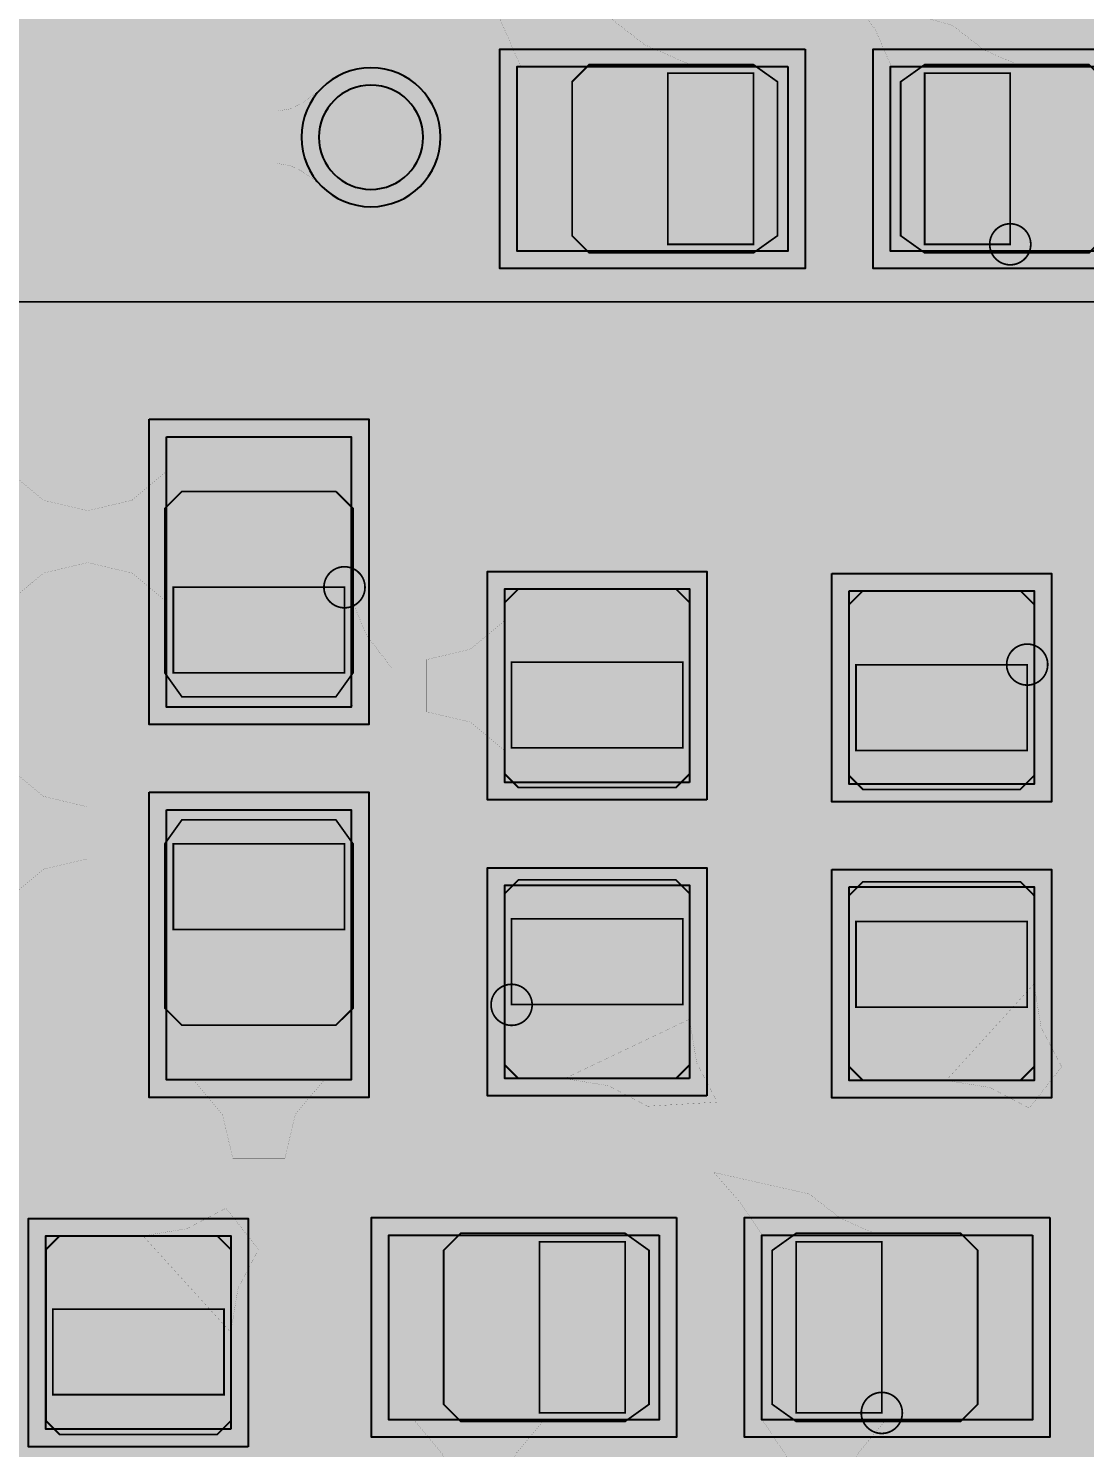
# Model space of a CAD drawing. Header units: millimetres. Extents: x -28.2 to 22.2, y -22.2 to 22.3.
# Drawn here: x 2.077 to 5.163, y 3.617 to 7.766 of the extents above; entities that cross this region are included whole.
import ezdxf

# ---------------------------------------------------------------- set-up
doc = ezdxf.new("R2010")
doc.units = ezdxf.units.MM
doc.header["$MEASUREMENT"] = 0
for name, color, linetype, true_color in [('Bottom-Layer', 7, 'Continuous', 0x0000ff), ('Bottom-Paste-Mask-Layer', 7, 'Continuous', 0x800000), ('Bottom-Silkscreen-Layer', 7, 'Continuous', 0x66cc33), ('Bottom-Solder-Mask-Layer', 7, 'Continuous', 0xaa00ff), ('Component-Marking-Layer', 7, 'Continuous', 0x66ffcc), ('Component-Shape-Layer', 7, 'Continuous', 0x00cccc), ('Document-Layer', 7, 'Continuous', 0xffffff), ('GND', 7, 'Continuous', 0x999966), ('Hole-Layer', 7, 'Continuous', 0x222222), ('Multi-Layer', 7, 'Continuous', 0xc0c0c0), ('Pin-Soldering-Layer', 7, 'Continuous', 0xcc9999), ('POWER', 7, 'Continuous', 0x008000), ('Top-Layer', 7, 'Continuous', 0xff0000)]:
    doc.layers.add(name, color=color, linetype=linetype, true_color=true_color)

msp = doc.modelspace()

# ---------------------------------------------------------------- hatches: boundary and pattern name
at = {"layer": 'Bottom-Layer'}
for points in [[(3.3547, 7.9252), (3.7524, 7.8149), (3.8776, 7.7177), (4.0231, 7.6545), (3.5151, 7.6545), (3.4519, 7.8)], [(4.4778, 7.8575), (4.7761, 7.7748), (4.87, 7.7019), (4.9791, 7.6545), (4.5981, 7.6545), (4.5507, 7.7636)], [(4.2954, 7.6545), (4.2954, 7.1145), (3.5053, 7.1145), (3.5053, 7.6545)], [(5.3856, 7.6545), (5.3856, 7.1145), (4.5955, 7.1145), (4.5955, 7.6545)], [(2.4806, 6.5721), (3.0206, 6.5721), (3.0206, 5.782), (2.4806, 5.782)], [(2.2491, 6.3562), (2.2491, 6.2038), (2.1214, 6.1736), (2.0205, 6.0895), (2.0205, 6.4705), (2.1214, 6.3863)], [(2.252, 6.2038), (2.252, 6.3562), (2.3798, 6.3863), (2.4806, 6.4705), (2.4806, 6.0895), (2.3798, 6.1736)], [(4.0088, 5.5615), (3.4688, 5.5615), (3.4688, 6.1272), (4.0088, 6.1272)], [(4.4751, 6.1218), (5.0151, 6.1218), (5.0151, 5.5561), (4.4751, 5.5561)], [(3.1371, 5.8982), (3.0294, 5.7905), (3.0206, 5.782), (3.0206, 6.0975), (3.066, 5.9904)], [(3.2402, 5.7682), (3.2402, 5.9206), (3.368, 5.9507), (3.4688, 6.0349), (3.4688, 5.6539), (3.368, 5.738)], [(2.2491, 5.4905), (2.2491, 5.3381), (2.1214, 5.308), (2.0205, 5.2238), (2.0205, 5.6048), (2.1214, 5.5207)], [(2.4806, 5.4819), (3.0206, 5.4819), (3.0206, 4.6918), (2.4806, 4.6918)], [(4.0088, 4.6959), (3.4688, 4.6959), (3.4688, 5.2616), (4.0088, 5.2616)], [(4.4751, 5.2562), (5.0151, 5.2562), (5.0151, 4.6905), (4.4751, 4.6905)], [(5.0959, 4.7303), (5.001, 4.6097), (4.8863, 4.6698), (4.7585, 4.6905), (5.0151, 4.9727), (5.0358, 4.845)], [(4.0896, 4.6272), (3.8862, 4.6151), (3.7715, 4.6752), (3.6437, 4.6959), (4.0088, 4.8696), (4.0296, 4.7418)], [(2.8268, 4.4632), (2.6744, 4.4632), (2.6442, 4.591), (2.5601, 4.6918), (2.9411, 4.6918), (2.857, 4.591)], [(4.0798, 4.4215), (4.3578, 4.3589), (4.4518, 4.286), (4.5609, 4.2387), (4.2203, 4.2387), (4.156, 4.3346)], [(2.6545, 4.3171), (2.7494, 4.1965), (2.6893, 4.0819), (2.6686, 3.9541), (2.412, 4.2363), (2.5398, 4.257)], [(2.6686, 3.6707), (2.1286, 3.6707), (2.1286, 4.2363), (2.6686, 4.2363)], [(3.9202, 4.2387), (3.9202, 3.6987), (3.1301, 3.6987), (3.1301, 4.2387)], [(5.0104, 4.2387), (5.0104, 3.6987), (4.2203, 3.6987), (4.2203, 4.2387)], [(3.4697, 3.4701), (3.3173, 3.4701), (3.2871, 3.5979), (3.203, 3.6987), (3.584, 3.6987), (3.4999, 3.5979)], [(4.4686, 3.4701), (4.3162, 3.4701), (4.2913, 3.594), (4.2203, 3.6987), (4.5829, 3.6987), (4.4988, 3.5979)]]:
    msp.add_hatch(color=256, dxfattribs=at).paths.add_polyline_path(points)
at = {"layer": 'Bottom-Layer', "transparency": 33554610}
msp.add_hatch(color=256, dxfattribs=at).paths.add_polyline_path([(-0.4227, 4.7087), (-0.0774, 4.7087), (-0.0006, 4.7171), (0.0726, 4.7417), (0.1458, 4.7171), (0.2226, 4.7087), (1.0127, 4.7087), (1.1616, 4.7411), (1.2835, 4.8324), (1.3777, 4.7885), (1.4805, 4.7734), (2.0205, 4.7734), (2.072, 4.7771), (2.1224, 4.7882), (2.1224, 4.6918), (2.1258, 4.6427), (2.1359, 4.5945), (2.1286, 4.5945), (2.0309, 4.5809), (1.9406, 4.5411), (1.8186, 4.6327), (1.6696, 4.6652), (1.1039, 4.6652), (1.0271, 4.6568), (0.9539, 4.6323), (0.8807, 4.6568), (0.8039, 4.6652), (0.2383, 4.6652), (0.0592, 4.6172), (-0.0719, 4.4861), (-0.1199, 4.307), (-0.1199, 4.0236), (-0.1206, 4.0153), (-0.1228, 4.0073), (-0.2645, 3.8657), (-0.282, 3.867), (-0.2995, 3.8674), (-0.7413, 3.8674), (-0.7413, 4.3092), (-0.7432, 4.3461), (-0.7489, 4.3826)])
at = {"layer": 'Bottom-Paste-Mask-Layer'}
for points in [[(3.6655, 7.6096), (3.7155, 7.6595), (4.1955, 7.6595), (4.2655, 7.6096), (4.2655, 7.1595), (4.1955, 7.1096), (3.7155, 7.1096), (3.6655, 7.1595)], [(3.6655, 7.6096), (3.7155, 7.6595), (4.1955, 7.6595), (4.2655, 7.6096), (4.2655, 7.1595), (4.1955, 7.1096), (3.7155, 7.1096), (3.6655, 7.1595)], [(4.6255, 7.6096), (4.6955, 7.6595), (5.1755, 7.6595), (5.2255, 7.6096), (5.2255, 7.1595), (5.1755, 7.1096), (4.6955, 7.1096), (4.6255, 7.1595)], [(4.6255, 7.6096), (4.6955, 7.6595), (5.1755, 7.6595), (5.2255, 7.6096), (5.2255, 7.1595), (5.1755, 7.1096), (4.6955, 7.1096), (4.6255, 7.1595)], [(2.5256, 5.812), (2.4756, 5.882), (2.4756, 6.362), (2.5256, 6.412), (2.9756, 6.412), (3.0256, 6.362), (3.0256, 5.882), (2.9756, 5.812)], [(2.5256, 5.812), (2.4756, 5.882), (2.4756, 6.362), (2.5256, 6.412), (2.9756, 6.412), (3.0256, 6.362), (3.0256, 5.882), (2.9756, 5.812)], [(3.5088, 5.5466), (3.4688, 5.5866), (3.4688, 6.0872), (3.5088, 6.1272), (3.9688, 6.1272), (4.0088, 6.0872), (4.0088, 5.5866), (3.9688, 5.5466)], [(3.5088, 5.5466), (3.4688, 5.5866), (3.4688, 6.0872), (3.5088, 6.1272), (3.9688, 6.1272), (4.0088, 6.0872), (4.0088, 5.5866), (3.9688, 5.5466)], [(4.9751, 5.5412), (4.5151, 5.5412), (4.4751, 5.5812), (4.4751, 6.0818), (4.5151, 6.1218), (4.9751, 6.1218), (5.0151, 6.0818), (5.0151, 5.5812)], [(4.9751, 5.5412), (4.5151, 5.5412), (4.4751, 5.5812), (4.4751, 6.0818), (4.5151, 6.1218), (4.9751, 6.1218), (5.0151, 6.0818), (5.0151, 5.5812)], [(2.5256, 4.852), (2.4756, 4.902), (2.4756, 5.382), (2.5256, 5.452), (2.9756, 5.452), (3.0256, 5.382), (3.0256, 4.902), (2.9756, 4.852)], [(2.5256, 4.852), (2.4756, 4.902), (2.4756, 5.382), (2.5256, 5.452), (2.9756, 5.452), (3.0256, 5.382), (3.0256, 4.902), (2.9756, 4.852)], [(3.5088, 5.2765), (3.9688, 5.2765), (4.0088, 5.2365), (4.0088, 4.7359), (3.9688, 4.6959), (3.5088, 4.6959), (3.4688, 4.7359), (3.4688, 5.2365)], [(3.5088, 5.2765), (3.9688, 5.2765), (4.0088, 5.2365), (4.0088, 4.7359), (3.9688, 4.6959), (3.5088, 4.6959), (3.4688, 4.7359), (3.4688, 5.2365)], [(4.9751, 5.2712), (5.0151, 5.2311), (5.0151, 4.7305), (4.9751, 4.6905), (4.5151, 4.6905), (4.4751, 4.7305), (4.4751, 5.2311), (4.5151, 5.2712)], [(4.9751, 5.2712), (5.0151, 5.2311), (5.0151, 4.7305), (4.9751, 4.6905), (4.5151, 4.6905), (4.4751, 4.7305), (4.4751, 5.2311), (4.5151, 5.2712)], [(2.1686, 3.6557), (2.1286, 3.6957), (2.1286, 4.1963), (2.1686, 4.2363), (2.6286, 4.2363), (2.6686, 4.1963), (2.6686, 3.6957), (2.6286, 3.6557)], [(2.1686, 3.6557), (2.1286, 3.6957), (2.1286, 4.1963), (2.1686, 4.2363), (2.6286, 4.2363), (2.6686, 4.1963), (2.6686, 3.6957), (2.6286, 3.6557)], [(3.2903, 4.1937), (3.3403, 4.2437), (3.8203, 4.2437), (3.8903, 4.1937), (3.8903, 3.7437), (3.8203, 3.6937), (3.3403, 3.6937), (3.2903, 3.7437)], [(3.2903, 4.1937), (3.3403, 4.2437), (3.8203, 4.2437), (3.8903, 4.1937), (3.8903, 3.7437), (3.8203, 3.6937), (3.3403, 3.6937), (3.2903, 3.7437)], [(4.2503, 4.1937), (4.3203, 4.2437), (4.8003, 4.2437), (4.8503, 4.1937), (4.8503, 3.7437), (4.8003, 3.6937), (4.3203, 3.6937), (4.2503, 3.7437)], [(4.2503, 4.1937), (4.3203, 4.2437), (4.8003, 4.2437), (4.8503, 4.1937), (4.8503, 3.7437), (4.8003, 3.6937), (4.3203, 3.6937), (4.2503, 3.7437)]]:
    msp.add_hatch(color=256, dxfattribs=at).paths.add_polyline_path(points)
at = {"layer": 'Bottom-Solder-Mask-Layer'}
for points in [[(4.3462, 7.7053), (4.3462, 7.0637), (3.4545, 7.0637), (3.4545, 7.7053)], [(5.4364, 7.7053), (5.4364, 7.0637), (4.5447, 7.0637), (4.5447, 7.7053)], [(2.4298, 6.6229), (3.0714, 6.6229), (3.0714, 5.7312), (2.4298, 5.7312)], [(4.0596, 5.5107), (3.418, 5.5107), (3.418, 6.178), (4.0596, 6.178)], [(4.4243, 6.1726), (5.0659, 6.1726), (5.0659, 5.5053), (4.4243, 5.5053)], [(2.4298, 5.5327), (3.0714, 5.5327), (3.0714, 4.641), (2.4298, 4.641)], [(4.0596, 4.6451), (3.418, 4.6451), (3.418, 5.3124), (4.0596, 5.3124)], [(4.4243, 5.307), (5.0659, 5.307), (5.0659, 4.6397), (4.4243, 4.6397)], [(2.7194, 3.6199), (2.0778, 3.6199), (2.0778, 4.2871), (2.7194, 4.2871)], [(3.971, 4.2895), (3.971, 3.6479), (3.0793, 3.6479), (3.0793, 4.2895)], [(5.0612, 4.2895), (5.0612, 3.6479), (4.1695, 3.6479), (4.1695, 4.2895)]]:
    msp.add_hatch(color=256, dxfattribs=at).paths.add_polyline_path(points)
at = {"layer": 'Component-Marking-Layer'}
for points in [[(4.8855, 7.1345, 1), (5.0055, 7.1345, 1)], [(4.8855, 7.1345, 1), (5.0055, 7.1345, 1)], [(2.9406, 6.132, 1), (3.0606, 6.132, 1)], [(2.9406, 6.132, 1), (3.0606, 6.132, 1)], [(4.9351, 5.906, 1), (5.055, 5.906, 1)], [(4.9351, 5.906, 1), (5.055, 5.906, 1)], [(3.4288, 4.9115, 1), (3.5488, 4.9115, 1)], [(3.4288, 4.9115, 1), (3.5488, 4.9115, 1)], [(4.5103, 3.7187, 1), (4.6303, 3.7187, 1)], [(4.5103, 3.7187, 1), (4.6303, 3.7187, 1)]]:
    msp.add_hatch(color=256, dxfattribs=at).paths.add_polyline_path(points)
at = {"layer": 'GND', "transparency": 33554610}
for points in [[(-16.5734, 13.9168), (-0.626, 13.9168), (-0.626, 7.7393), (-0.5757, 7.5564), (-0.4391, 7.4248), (0.9802, 6.6519), (1.0631, 6.6193), (1.1515, 6.6083), (4.8313, 6.6083), (4.9653, 6.3263), (5.2292, 6.1595), (5.5414, 6.1595), (5.8053, 6.3263), (5.9393, 6.6083), (6.8503, 6.6083), (6.9873, 6.6355), (7.1035, 6.7132), (8.0772, 7.6868), (10.0739, 7.6868), (10.0939, 7.6874), (10.1139, 7.689), (10.3088, 7.4287), (10.6152, 7.3201), (10.9305, 7.3996), (11.1488, 7.6406), (11.1969, 7.9622), (11.0586, 8.2565), (11.1473, 8.4937), (11.1227, 8.7457), (10.9898, 8.9613), (10.7757, 9.0966), (10.7757, 10.2209), (11.0024, 10.227), (11.2081, 10.3222), (11.4777, 10.2522), (11.7478, 10.3204), (11.9518, 10.5099), (12.0396, 10.7742), (12.315, 10.6848), (12.5984, 10.7445), (12.8142, 10.9375), (12.9052, 11.2123), (12.8471, 11.496), (12.6554, 11.713), (12.381, 11.8055), (12.097, 11.749), (11.879, 11.5585), (11.7849, 11.2846), (11.5752, 11.3667), (11.3501, 11.3597), (11.1458, 11.2648), (10.9661, 11.3273), (10.7757, 11.3261), (10.7757, 13.9168), (16.5743, 13.9168), (17.7904, 12.3243), (18.8539, 10.6263), (19.7559, 8.8371), (20.4885, 6.9722), (21.0455, 5.0475), (21.4221, 3.0795), (21.6151, 1.0852), (21.6228, -0.9185), (21.4452, -2.9142), (21.1963, -2.8687), (20.9526, -2.9371), (20.7638, -3.1055), (20.6681, -3.3399), (20.6851, -3.5924), (20.8113, -3.8118), (21.021, -3.9534), (21.2716, -3.9886), (20.8472, -5.8125), (20.2667, -7.5929), (19.5344, -9.3165), (18.6559, -10.9703), (17.6377, -12.5419), (-17.6368, -12.5419), (-18.7366, -10.8303), (-19.6709, -9.0229), (-20.4312, -7.1358), (-21.011, -5.1856), (-21.4051, -3.1896), (-21.6101, -1.1654), (-21.624, 0.869), (-21.4468, 2.8958), (-21.0801, 4.8971), (-20.5271, 6.855), (-19.7927, 8.7524), (-18.8833, 10.5724), (-17.8071, 12.2989)], [(2.6643, 7.068), (2.33, 7.068), (2.4333, 7.3536), (2.3727, 7.6513), (2.1659, 7.8737), (1.8734, 7.9559), (1.581, 7.8737), (1.3742, 7.6513), (1.3136, 7.3536), (1.4169, 7.068), (1.1773, 7.068), (-0.1662, 7.7997), (-0.1662, 13.9168), (10.316, 13.9168), (10.316, 10.8319), (10.3137, 10.8028), (10.3129, 10.7735), (10.3137, 10.7443), (10.316, 10.7151), (10.316, 10.4681), (10.0282, 10.6118), (9.7088, 10.5739), (9.4627, 10.3669), (9.3705, 10.0588), (9.4627, 9.7506), (9.7088, 9.5436), (10.0282, 9.5058), (10.316, 9.6494), (10.316, 9.0562), (10.0989, 8.8373), (10.0301, 8.5367), (10.1305, 8.2452), (10.0318, 8.1465), (7.9288, 8.1465), (7.8899, 8.1388), (7.857, 8.1168), (6.8082, 7.068), (3.4915, 7.068), (3.6317, 7.3558), (3.5918, 7.6734), (3.3847, 7.9176), (3.0779, 8.0089), (2.771, 7.9176), (2.564, 7.6734), (2.5241, 7.3558)], [(5.1891, 8.6128), (4.9028, 8.5261), (4.7016, 8.3046), (4.6428, 8.0112), (4.7431, 7.7293), (4.9739, 7.539), (5.2698, 7.4943), (5.5466, 7.6079), (5.7257, 7.8475), (5.9722, 7.9113), (6.1653, 8.0774), (6.4693, 7.9474), (6.7939, 8.0111), (7.0262, 8.2465), (7.0857, 8.5718), (6.9517, 8.8742), (6.6707, 9.0486), (6.3402, 9.0345), (6.0751, 8.8369), (5.8388, 8.9555), (5.5744, 8.9529), (5.3406, 8.8295)]]:
    msp.add_hatch(color=256, dxfattribs=at).paths.add_polyline_path(points)
at = {"layer": 'Pin-Soldering-Layer'}
for points in [[(3.9455, 7.1345), (3.9455, 7.6345), (4.1954, 7.6345), (4.1954, 7.1345)], [(3.9455, 7.1345), (3.9455, 7.6345), (4.1954, 7.6345), (4.1954, 7.1345)], [(4.9455, 7.1345), (4.6955, 7.1345), (4.6955, 7.6345), (4.9455, 7.6345)], [(4.9455, 7.1345), (4.6955, 7.1345), (4.6955, 7.6345), (4.9455, 7.6345)], [(3.0006, 6.132), (3.0006, 5.882), (2.5006, 5.882), (2.5006, 6.132)], [(3.0006, 6.132), (3.0006, 5.882), (2.5006, 5.882), (2.5006, 6.132)], [(3.4888, 5.663), (3.4888, 5.913), (3.9889, 5.913), (3.9889, 5.663)], [(3.4888, 5.663), (3.4888, 5.913), (3.9889, 5.913), (3.9889, 5.663)], [(4.495, 5.6551), (4.495, 5.9051), (4.9951, 5.9051), (4.9951, 5.6551)], [(4.495, 5.6551), (4.495, 5.9051), (4.9951, 5.9051), (4.9951, 5.6551)], [(3.0006, 5.132), (2.5006, 5.132), (2.5006, 5.3819), (3.0006, 5.3819)], [(3.0006, 5.132), (2.5006, 5.132), (2.5006, 5.3819), (3.0006, 5.3819)], [(3.9889, 5.1626), (3.9889, 4.9126), (3.4888, 4.9126), (3.4888, 5.1626)], [(3.9889, 5.1626), (3.9889, 4.9126), (3.4888, 4.9126), (3.4888, 5.1626)], [(4.9951, 5.1547), (4.9951, 4.9047), (4.495, 4.9047), (4.495, 5.1547)], [(4.9951, 5.1547), (4.9951, 4.9047), (4.495, 4.9047), (4.495, 5.1547)], [(3.5703, 3.7187), (3.5703, 4.2187), (3.8203, 4.2187), (3.8203, 3.7187)], [(3.5703, 3.7187), (3.5703, 4.2187), (3.8203, 4.2187), (3.8203, 3.7187)], [(4.5703, 3.7187), (4.3203, 3.7187), (4.3203, 4.2187), (4.5703, 4.2187)], [(4.5703, 3.7187), (4.3203, 3.7187), (4.3203, 4.2187), (4.5703, 4.2187)], [(2.1486, 3.7721), (2.1486, 4.0221), (2.6486, 4.0221), (2.6486, 3.7721)], [(2.1486, 3.7721), (2.1486, 4.0221), (2.6486, 4.0221), (2.6486, 3.7721)]]:
    msp.add_hatch(color=256, dxfattribs=at).paths.add_polyline_path(points)
at = {"layer": 'POWER', "transparency": 33554610}
for points in [[(-0.1662, 8.1998), (-0.1662, 12.8522), (0.5369, 12.8522), (0.4106, 12.5647), (0.4585, 12.2543), (0.6656, 12.0182), (0.9671, 11.9303), (1.2687, 12.0182), (1.4758, 12.2543), (1.5237, 12.5647), (1.3973, 12.8522), (5.1217, 12.8522), (5.1792, 12.5513), (5.3861, 12.3254), (5.6809, 12.2418), (5.9756, 12.3254), (6.1826, 12.5513), (6.2401, 12.8522), (10.316, 12.8522), (10.316, 10.8319), (10.3129, 10.7735), (10.316, 10.7151), (10.316, 10.5651), (10.2899, 10.5689), (10.2639, 10.573), (10.105, 10.6459), (9.9319, 10.6709), (7.9588, 10.6709), (8.0887, 10.8844), (8.113, 11.133), (8.0271, 11.3676), (8.1161, 11.6514), (8.0478, 11.9408), (7.8411, 12.1547), (7.5542, 12.233), (7.2676, 12.1537), (7.0617, 11.9391), (6.9943, 11.6495), (7.0843, 11.366), (6.9992, 11.1318), (7.0239, 10.8838), (7.1535, 10.6709), (3.8177, 10.6709), (3.5834, 10.6243), (3.3848, 10.4916), (2.641, 9.7478), (2.4826, 9.4734), (2.4826, 9.1565), (2.641, 8.8821), (2.9154, 8.7237), (3.2323, 8.7237), (3.5067, 8.8821), (4.0712, 9.4466), (8.0931, 9.4466), (8.3446, 8.8876), (8.4307, 8.2808), (8.4307, 6.3825), (8.0811, 6.0329), (7.9321, 6.2784), (7.6812, 6.4182), (7.394, 6.4155), (7.1457, 6.2711), (7.0014, 6.0229), (6.9987, 5.7357), (7.1384, 5.4847), (7.384, 5.3358), (4.546, 2.4978), (4.4133, 2.2992), (4.3667, 2.0649), (4.3667, 0.0435), (2.9223, -1.4009), (-6.7168, -1.4009), (-7.7694, -0.3483), (-7.7694, 2.305), (-7.0597, 3.0147), (-6.8991, 3.2976), (-6.906, 3.6228), (-5.5143, 3.6228), (-5.2334, 3.5466), (-4.9521, 3.6213), (-4.7461, 3.8268), (-4.6706, 4.1079), (-4.7461, 4.389), (-4.9521, 4.5946), (-5.2334, 4.6693), (-5.5143, 4.5931), (-7.5147, 4.5931), (-7.6942, 4.5586), (-7.8482, 4.4603), (-7.8482, 7.0884), (-7.3963, 7.5403), (-7.2059, 7.545), (-7.0281, 7.6131), (-6.0267, 7.6131), (-5.74, 7.5344), (-5.4533, 7.6131), (-5.2616, 7.6131), (-5.0561, 7.4068), (-4.7748, 7.3312), (-4.4935, 7.4068), (-4.2879, 7.6131), (-3.7105, 7.6131), (-3.6572, 7.6106), (-3.6038, 7.6131), (-2.1357, 7.6131), (-2.0824, 7.6106), (-2.029, 7.6131), (-1.2157, 7.6131), (-1.0264, 7.4922), (-0.8049, 7.4551), (-0.5866, 7.5079), (-0.4064, 7.642), (-0.2932, 7.836), (-0.2651, 8.0588), (-0.196, 8.128), (-0.1739, 8.1609)], [(4.7431, 7.7293), (4.9739, 7.539), (5.2698, 7.4943), (5.5466, 7.6079), (5.7257, 7.8475), (5.9722, 7.9113), (6.1653, 8.0774), (6.4693, 7.9474), (6.7939, 8.0111), (7.0262, 8.2465), (7.0857, 8.5718), (6.9517, 8.8742), (6.6707, 9.0486), (6.3402, 9.0345), (6.0751, 8.8369), (5.8388, 8.9555), (5.5744, 8.9529), (5.3406, 8.8295), (5.1891, 8.6128), (4.9028, 8.5261), (4.7016, 8.3046), (4.6428, 8.0112)], [(2.5165, 7.4475), (2.5917, 7.1669), (2.7972, 6.9614), (3.0779, 6.8862), (3.3586, 6.9614), (3.564, 7.1669), (3.6392, 7.4475), (3.564, 7.7282), (3.3586, 7.9337), (3.0779, 8.0089), (2.7972, 7.9337), (2.5917, 7.7282)], [(1.3121, 7.3946), (1.3873, 7.1139), (1.5928, 6.9084), (1.8734, 6.8332), (2.1541, 6.9084), (2.3596, 7.1139), (2.4348, 7.3946), (2.3596, 7.6752), (2.1541, 7.8807), (1.8734, 7.9559), (1.5928, 7.8807), (1.3873, 7.6752)]]:
    msp.add_hatch(color=256, dxfattribs=at).paths.add_polyline_path(points)
at = {"layer": 'Top-Layer', "transparency": 33554610}
msp.add_hatch(color=256, dxfattribs=at).paths.add_polyline_path([(-7.6415, 13.052), (-7.6415, 13.9168), (7.6424, 13.9168), (7.6424, 13.3048), (7.3871, 13.3037), (7.1587, 13.1895), (7.0045, 12.986), (6.9564, 12.7352), (6.7256, 12.771), (6.5002, 12.7098), (6.3193, 12.5622), (6.2141, 12.3537), (6.2028, 12.1204), (6.2874, 11.9028), (5.3948, 11.9028), (5.7366, 12.2446), (6.0264, 12.3611), (6.2092, 12.6145), (6.2283, 12.9263), (6.0778, 13.2001), (5.804, 13.3505), (5.4922, 13.3314), (5.2388, 13.1487), (5.1223, 12.8588), (3.2026, 10.9391), (3.1084, 10.7982), (3.0753, 10.6319), (3.0753, 9.8763), (2.794, 9.8016), (2.588, 9.596), (2.5125, 9.3149), (2.588, 9.0338), (2.794, 8.8283), (3.0753, 8.7536), (3.0753, 8.3429), (2.8083, 8.5108), (2.4929, 8.5082), (2.2287, 8.336), (1.9842, 8.5804), (1.9842, 11.9089), (1.9511, 12.0751), (1.857, 12.216), (1.5257, 12.5473), (1.3956, 12.8542), (1.1145, 13.0333), (0.7813, 13.0213), (0.5137, 12.8225), (0.406, 12.5071), (0.4962, 12.1861), (0.3721, 11.9694), (0.3543, 11.7203), (0.4463, 11.4882), (0.6298, 11.3189), (0.8687, 11.2459), (1.1155, 11.2838), (1.1155, 8.4005), (1.1486, 8.2343), (1.2427, 8.0934), (2.1957, 7.1404), (2.3366, 7.0463), (2.5028, 7.0132), (2.7223, 7.0132), (2.8879, 6.9195), (3.0753, 6.8865), (3.0753, 4.2841), (1.7993, 3.008), (1.5803, 2.939), (1.4073, 2.7881), (1.3091, 2.5805), (1.3023, 2.3511), (1.2636, 2.3214), (1.2275, 2.2886), (0.9035, 2.331), (0.6108, 2.1859), (0.4484, 1.9023), (0.4715, 1.5764), (0.6723, 1.3185), (0.9826, 1.2161), (1.047, 1.1517), (1.1879, 1.0576), (1.3541, 1.0245), (1.8342, 1.0245), (2.0004, 1.0576), (2.1414, 1.1517), (4.3248, 3.3352), (4.419, 3.4761), (4.452, 3.6423), (4.452, 10.2416), (4.8035, 10.5931), (4.9448, 10.3761), (5.1684, 10.2456), (5.4268, 10.2294), (5.665, 10.3308), (5.8324, 10.5284), (5.8932, 10.7801), (7.0708, 10.7801), (7.1851, 10.6409), (7.3376, 10.545), (7.3376, 9.873), (7.0492, 9.828), (6.8223, 9.6444), (6.7183, 9.3716), (6.7127, 9.3717), (6.7071, 9.3718), (5.5671, 9.3718), (5.4009, 9.3387), (5.26, 9.2445), (4.9003, 8.8849), (4.8062, 8.744), (4.7731, 8.5778), (4.7731, 8.4129), (4.6466, 8.1278), (4.6918, 7.8191), (4.8948, 7.5822), (5.1929, 7.4903), (5.494, 7.5717), (5.7052, 7.8013), (5.8399, 7.6666), (5.8399, 7.028), (5.6249, 7.2063), (5.3506, 7.259), (5.0848, 7.1729), (4.8934, 6.9693), (4.8239, 6.6987), (4.8934, 6.4281), (5.0848, 6.2246), (5.3506, 6.1385), (5.6249, 6.1911), (5.8399, 6.3695), (5.8399, 4.4195), (5.873, 4.2533), (5.9671, 4.1124), (6.8588, 3.2207), (6.8315, 3.1401), (6.8166, 3.0563), (6.7003, 2.94), (4.5668, 2.94), (4.4006, 2.9069), (4.2597, 2.8128), (1.8904, 0.4436), (-0.2028, 0.4436), (-0.4935, 0.5666), (-0.8047, 0.5134), (-1.038, 0.3008), (-1.1178, 0.0553), (-1.0793, -0.2), (-0.9305, -0.411), (-1.2268, -0.506), (-1.4269, -0.7441), (-1.4695, -1.0523), (-1.3415, -1.3358), (-1.0821, -1.5076), (-0.7711, -1.515), (-0.504, -1.3555), (-0.3628, -1.0783), (-0.2001, -1.1016), (-0.0377, -1.0768), (0.1474, -1.3508), (0.4547, -1.473), (0.7774, -1.401), (1.0037, -1.1599), (1.1996, -1.3707), (1.4742, -1.4567), (1.7554, -1.3953), (1.9692, -1.2026), (2.1544, -1.3954), (2.4078, -1.4806), (2.6719, -1.439), (2.8868, -1.28), (3.0037, -1.0396), (2.9962, -0.7723), (2.8659, -0.5389), (2.6424, -0.3922), (4.8519, 1.8173), (7.1679, 1.8173), (7.3702, 1.5598), (7.6817, 1.4589), (7.6876, 1.4479), (7.6939, 1.437), (7.6555, 1.348), (7.6424, 1.252), (7.6424, 0.352), (7.6555, 0.256), (7.6939, 0.167), (7.6555, 0.078), (7.6424, -0.018), (7.6424, -0.918), (7.6555, -1.014), (7.6939, -1.103), (7.6555, -1.192), (7.6424, -1.288), (7.6424, -2.188), (7.6555, -2.284), (7.6939, -2.373), (7.6555, -2.462), (7.6424, -2.558), (7.6424, -3.2156), (7.544, -3.1666), (7.4355, -3.1498), (7.2435, -3.1498), (7.2101, -2.915), (7.0828, -2.715), (6.8843, -2.5854), (6.6499, -2.5493), (6.4215, -2.6132), (6.2399, -2.7657), (3.8, -2.7657), (3.6338, -2.7987), (3.4929, -2.8929), (3.2214, -3.1644), (3.2123, -3.1726), (3.2024, -3.1798), (2.7255, -3.1798), (2.6294, -3.1929), (2.5405, -3.2313), (2.4515, -3.1929), (2.3555, -3.1798), (1.4555, -3.1798), (1.3594, -3.1929), (1.2705, -3.2313), (1.1815, -3.1929), (1.0855, -3.1798), (0.1855, -3.1798), (0.0894, -3.1929), (0.0005, -3.2313), (-0.0885, -3.1929), (-0.1845, -3.1798), (-1.0845, -3.1798), (-1.1806, -3.1929), (-1.2696, -3.2313), (-1.3585, -3.1929), (-1.4546, -3.1798), (-2.3546, -3.1798), (-2.4506, -3.1929), (-2.5396, -3.2313), (-2.6285, -3.1929), (-2.7246, -3.1798), (-3.6246, -3.1798), (-3.7206, -3.1929), (-3.8096, -3.2313), (-3.8985, -3.1929), (-3.9946, -3.1798), (-4.8326, -3.1798), (-4.7708, -2.9166), (-4.839, -2.655), (-5.0216, -2.4556), (-5.2762, -2.3645), (-6.7657, -0.875), (-6.7657, -0.2), (-6.7759, -0.1064), (-6.806, -0.0173), (-6.6018, 0.1844), (-6.5239, 0.4607), (-5.4952, -0.568), (-5.3543, -0.6622), (-5.1881, -0.6952), (-3.6089, -0.6952), (-3.5585, -0.9252), (-3.4182, -1.1143), (-3.2127, -1.2292), (-2.9781, -1.2497), (-2.7558, -1.1722), (-2.5848, -1.0104), (-2.4276, -1.2408), (-2.179, -1.3672), (-1.9002, -1.3584), (-1.66, -1.2166), (-1.5096, -0.9428), (-1.5287, -0.631), (-1.7114, -0.3777), (-2.0013, -0.2611), (-2.3086, 0.0462), (-2.4495, 0.1404), (-2.6158, 0.1735), (-4.4479, 0.1735), (-4.5432, 0.4838), (-4.7944, 0.6895), (-5.1175, 0.7217), (-5.4043, 0.5696), (-6.0657, 1.231), (-6.0657, 3.4), (-6.0987, 3.5662), (-6.1929, 3.7071), (-7.2525, 4.7667), (-7.3934, 4.8609), (-7.5596, 4.894), (-7.6415, 4.894), (-7.6415, 5.062), (-7.6546, 5.158), (-7.693, 5.247), (-7.6546, 5.336), (-7.6415, 5.432), (-7.6415, 6.332), (-7.6546, 6.428), (-7.693, 6.517), (-7.6546, 6.606), (-7.6415, 6.702), (-7.6415, 7.0114), (-7.4443, 6.7878), (-7.1604, 6.6967), (-6.87, 6.7638), (-6.6548, 6.9701), (-6.5756, 7.2575), (-6.6548, 7.545), (-6.87, 7.7513), (-7.1604, 7.8184), (-7.4443, 7.7273), (-7.6415, 7.5037), (-7.6415, 7.602), (-7.6546, 7.698), (-7.693, 7.787), (-7.6546, 7.876), (-7.6415, 7.972), (-7.6415, 8.872), (-7.6546, 8.968), (-7.693, 9.057), (-7.6546, 9.146), (-7.6415, 9.242), (-7.6415, 9.2758), (-6.6591, 9.2758), (-6.3718, 9.1532), (-6.0634, 9.2032), (-5.8294, 9.4102), (-5.7422, 9.7101), (-5.8294, 10.0101), (-6.0634, 10.2171), (-6.3718, 10.267), (-6.6591, 10.1445), (-7.6415, 10.1445), (-7.6549, 10.2392), (-7.693, 10.327), (-7.6546, 10.416), (-7.6415, 10.512), (-7.6415, 11.412), (-7.6546, 11.508), (-7.693, 11.597), (-7.6546, 11.686), (-7.6415, 11.782), (-7.6415, 12.682), (-7.6546, 12.778), (-7.693, 12.867), (-7.6546, 12.956)])
at = {"layer": 'Top-Layer'}
msp.add_hatch(color=256, dxfattribs=at).paths.add_polyline_path([(2.8012, 7.3713), (2.8012, 7.5237), (2.8417, 7.5303), (2.8778, 7.5476), (2.9111, 7.572), (2.9435, 7.5999), (2.9435, 7.2951), (2.9111, 7.3231), (2.8778, 7.3475), (2.8417, 7.3648)])

# ---------------------------------------------------------------- linework, layer by layer
at = {"layer": 'Bottom-Layer', "const_width": 0.00508}
msp.add_lwpolyline([(-22.1992, -0.0001, 1), (22.2001, -0.0001), (22.2001, -0.0001, 1), (-22.1992, -0.0001)], format="xyb", dxfattribs=at)
at = {"layer": 'Bottom-Layer'}
for points, const_width in [([(3.4458, 6.4701), (1.3242, 8.5917)], 0.1524), ([(3.9004, 7.5232), (3.0739, 8.3497)], 0.2032), ([(4.4495, 7.9936), (4.9905, 7.4526)], 0.1524), ([(3.9004, 7.3845), (3.9004, 7.5232)], 0.2032), ([(3.2767, 7.2487), (3.0779, 7.4475)], 0.1524), ([(4.9905, 7.3845), (4.9905, 7.0934)], 0.3048), ([(3.2767, 6.9985), (3.2767, 7.2487)], 0.1524), ([(4.9905, 7.0934), (5.3853, 6.6987)], 0.3048), ([(3.5511, 6.7241), (3.2767, 6.9985)], 0.1524), ([(4.7361, 6.7241), (3.5511, 6.7241)], 0.1524), ([(5.757, 5.7032), (4.7361, 6.7241)], 0.1524), ([(4.4709, 6.4701), (3.4458, 6.4701)], 0.1524), ([(4.7451, 6.1959), (4.4709, 6.4701)], 0.1524), ([(1.7505, 6.28), (2.6477, 6.28)], 0.1524), ([(2.6477, 6.28), (2.7506, 6.177)], 0.1524), ([(4.7451, 5.839), (4.7451, 6.1959)], 0.1524), ([(2.7506, 6.177), (3.0833, 5.8444)], 0.1524), ([(3.0833, 5.8444), (3.7388, 5.8444)], 0.1524), ([(1.7505, 5.4143), (2.4231, 5.4143)], 0.1524), ([(2.4231, 5.4143), (2.7506, 5.0869)], 0.1524), ([(2.7506, 5.0869), (2.7506, 4.3055)], 0.1524), ([(3.7388, 4.9787), (3.7388, 4.8702)], 0.1524), ([(4.7451, 4.9733), (5.175, 4.5435)], 0.1524), ([(3.7388, 4.8702), (4.7424, 3.8666)], 0.1524), ([(2.0205, 4.7734), (2.072, 4.7771), (2.1224, 4.7882), (2.1224, 4.6918), (2.1258, 4.6427), (2.1359, 4.5945), (2.1286, 4.5945), (2.0309, 4.5809)], 0.0508), ([(5.175, 4.5435), (5.8953, 4.5435)], 0.1524), ([(2.7506, 4.3055), (2.3986, 3.9535)], 0.1524), ([(3.3935, 3.837), (3.5252, 3.9687)], 0.1524), ([(4.6154, 3.9687), (4.3924, 3.7457)], 0.1524), ([(3.3935, 2.9563), (3.3935, 3.837)], 0.1524), ([(4.3924, 3.7457), (4.3924, 2.9548)], 0.1524)]:
    msp.add_lwpolyline(points, dxfattribs=dict(at, const_width=const_width))
at = {"layer": 'Bottom-Layer', "const_width": 0.000254}
for points in [[(3.3547, 7.9252), (3.7524, 7.8149), (3.8776, 7.7177), (4.0231, 7.6545), (3.5151, 7.6545), (3.4519, 7.8)], [(4.4778, 7.8575), (4.7761, 7.7748), (4.87, 7.7019), (4.9791, 7.6545), (4.5981, 7.6545), (4.5507, 7.7636)], [(2.2491, 6.3562), (2.2491, 6.2038), (2.1214, 6.1736), (2.0205, 6.0895), (2.0205, 6.4705), (2.1214, 6.3863)], [(2.252, 6.2038), (2.252, 6.3562), (2.3798, 6.3863), (2.4806, 6.4705), (2.4806, 6.0895), (2.3798, 6.1736)], [(3.1371, 5.8982), (3.0294, 5.7905), (3.0206, 5.782), (3.0206, 6.0975), (3.066, 5.9904)], [(3.2402, 5.7682), (3.2402, 5.9206), (3.368, 5.9507), (3.4688, 6.0349), (3.4688, 5.6539), (3.368, 5.738)], [(2.2491, 5.4905), (2.2491, 5.3381), (2.1214, 5.308), (2.0205, 5.2238), (2.0205, 5.6048), (2.1214, 5.5207)], [(5.0959, 4.7303), (5.001, 4.6097), (4.8863, 4.6698), (4.7585, 4.6905), (5.0151, 4.9727), (5.0358, 4.845)], [(4.0896, 4.6272), (3.8862, 4.6151), (3.7715, 4.6752), (3.6437, 4.6959), (4.0088, 4.8696), (4.0296, 4.7418)], [(2.8268, 4.4632), (2.6744, 4.4632), (2.6442, 4.591), (2.5601, 4.6918), (2.9411, 4.6918), (2.857, 4.591)], [(4.0798, 4.4215), (4.3578, 4.3589), (4.4518, 4.286), (4.5609, 4.2387), (4.2203, 4.2387), (4.156, 4.3346)], [(2.6545, 4.3171), (2.7494, 4.1965), (2.6893, 4.0819), (2.6686, 3.9541), (2.412, 4.2363), (2.5398, 4.257)], [(3.4697, 3.4701), (3.3173, 3.4701), (3.2871, 3.5979), (3.203, 3.6987), (3.584, 3.6987), (3.4999, 3.5979)], [(4.4686, 3.4701), (4.3162, 3.4701), (4.2913, 3.594), (4.2203, 3.6987), (4.5829, 3.6987), (4.4988, 3.5979)]]:
    msp.add_lwpolyline(points, close=True, dxfattribs=at)
at = {"layer": 'Bottom-Layer'}
for points in [[(4.2954, 7.6545), (4.2954, 7.1145), (3.5053, 7.1145), (3.5053, 7.6545)], [(5.3856, 7.6545), (5.3856, 7.1145), (4.5955, 7.1145), (4.5955, 7.6545)], [(2.4806, 6.5721), (3.0206, 6.5721), (3.0206, 5.782), (2.4806, 5.782)], [(4.0088, 5.5615), (3.4688, 5.5615), (3.4688, 6.1272), (4.0088, 6.1272)], [(4.4751, 6.1218), (5.0151, 6.1218), (5.0151, 5.5561), (4.4751, 5.5561)], [(2.4806, 5.4819), (3.0206, 5.4819), (3.0206, 4.6918), (2.4806, 4.6918)], [(4.0088, 4.6959), (3.4688, 4.6959), (3.4688, 5.2616), (4.0088, 5.2616)], [(4.4751, 5.2562), (5.0151, 5.2562), (5.0151, 4.6905), (4.4751, 4.6905)], [(2.6686, 3.6707), (2.1286, 3.6707), (2.1286, 4.2363), (2.6686, 4.2363)], [(3.9202, 4.2387), (3.9202, 3.6987), (3.1301, 3.6987), (3.1301, 4.2387)], [(5.0104, 4.2387), (5.0104, 3.6987), (4.2203, 3.6987), (4.2203, 4.2387)]]:
    msp.add_lwpolyline(points, close=True, dxfattribs=at)
at = {"layer": 'Bottom-Paste-Mask-Layer', "const_width": 0.00508}
for points in [[(3.6655, 7.6096), (3.7155, 7.6595), (4.1955, 7.6595), (4.2655, 7.6096), (4.2655, 7.1595), (4.1955, 7.1096), (3.7155, 7.1096), (3.6655, 7.1595)], [(3.6655, 7.6096), (3.7155, 7.6595), (4.1955, 7.6595), (4.2655, 7.6096), (4.2655, 7.1595), (4.1955, 7.1096), (3.7155, 7.1096), (3.6655, 7.1595)], [(4.6255, 7.6096), (4.6955, 7.6595), (5.1755, 7.6595), (5.2255, 7.6096), (5.2255, 7.1595), (5.1755, 7.1096), (4.6955, 7.1096), (4.6255, 7.1595)], [(4.6255, 7.6096), (4.6955, 7.6595), (5.1755, 7.6595), (5.2255, 7.6096), (5.2255, 7.1595), (5.1755, 7.1096), (4.6955, 7.1096), (4.6255, 7.1595)], [(2.5256, 5.812), (2.4756, 5.882), (2.4756, 6.362), (2.5256, 6.412), (2.9756, 6.412), (3.0256, 6.362), (3.0256, 5.882), (2.9756, 5.812)], [(2.5256, 5.812), (2.4756, 5.882), (2.4756, 6.362), (2.5256, 6.412), (2.9756, 6.412), (3.0256, 6.362), (3.0256, 5.882), (2.9756, 5.812)], [(3.5088, 5.5466), (3.4688, 5.5866), (3.4688, 6.0872), (3.5088, 6.1272), (3.9688, 6.1272), (4.0088, 6.0872), (4.0088, 5.5866), (3.9688, 5.5466)], [(3.5088, 5.5466), (3.4688, 5.5866), (3.4688, 6.0872), (3.5088, 6.1272), (3.9688, 6.1272), (4.0088, 6.0872), (4.0088, 5.5866), (3.9688, 5.5466)], [(4.9751, 5.5412), (4.5151, 5.5412), (4.4751, 5.5812), (4.4751, 6.0818), (4.5151, 6.1218), (4.9751, 6.1218), (5.0151, 6.0818), (5.0151, 5.5812)], [(4.9751, 5.5412), (4.5151, 5.5412), (4.4751, 5.5812), (4.4751, 6.0818), (4.5151, 6.1218), (4.9751, 6.1218), (5.0151, 6.0818), (5.0151, 5.5812)], [(2.5256, 4.852), (2.4756, 4.902), (2.4756, 5.382), (2.5256, 5.452), (2.9756, 5.452), (3.0256, 5.382), (3.0256, 4.902), (2.9756, 4.852)], [(2.5256, 4.852), (2.4756, 4.902), (2.4756, 5.382), (2.5256, 5.452), (2.9756, 5.452), (3.0256, 5.382), (3.0256, 4.902), (2.9756, 4.852)], [(3.5088, 5.2765), (3.9688, 5.2765), (4.0088, 5.2365), (4.0088, 4.7359), (3.9688, 4.6959), (3.5088, 4.6959), (3.4688, 4.7359), (3.4688, 5.2365)], [(3.5088, 5.2765), (3.9688, 5.2765), (4.0088, 5.2365), (4.0088, 4.7359), (3.9688, 4.6959), (3.5088, 4.6959), (3.4688, 4.7359), (3.4688, 5.2365)], [(4.9751, 5.2712), (5.0151, 5.2311), (5.0151, 4.7305), (4.9751, 4.6905), (4.5151, 4.6905), (4.4751, 4.7305), (4.4751, 5.2311), (4.5151, 5.2712)], [(4.9751, 5.2712), (5.0151, 5.2311), (5.0151, 4.7305), (4.9751, 4.6905), (4.5151, 4.6905), (4.4751, 4.7305), (4.4751, 5.2311), (4.5151, 5.2712)], [(2.1686, 3.6557), (2.1286, 3.6957), (2.1286, 4.1963), (2.1686, 4.2363), (2.6286, 4.2363), (2.6686, 4.1963), (2.6686, 3.6957), (2.6286, 3.6557)], [(2.1686, 3.6557), (2.1286, 3.6957), (2.1286, 4.1963), (2.1686, 4.2363), (2.6286, 4.2363), (2.6686, 4.1963), (2.6686, 3.6957), (2.6286, 3.6557)], [(3.2903, 4.1937), (3.3403, 4.2437), (3.8203, 4.2437), (3.8903, 4.1937), (3.8903, 3.7437), (3.8203, 3.6937), (3.3403, 3.6937), (3.2903, 3.7437)], [(3.2903, 4.1937), (3.3403, 4.2437), (3.8203, 4.2437), (3.8903, 4.1937), (3.8903, 3.7437), (3.8203, 3.6937), (3.3403, 3.6937), (3.2903, 3.7437)], [(4.2503, 4.1937), (4.3203, 4.2437), (4.8003, 4.2437), (4.8503, 4.1937), (4.8503, 3.7437), (4.8003, 3.6937), (4.3203, 3.6937), (4.2503, 3.7437)], [(4.2503, 4.1937), (4.3203, 4.2437), (4.8003, 4.2437), (4.8503, 4.1937), (4.8503, 3.7437), (4.8003, 3.6937), (4.3203, 3.6937), (4.2503, 3.7437)]]:
    msp.add_lwpolyline(points, close=True, dxfattribs=at)
at = {"layer": 'Bottom-Silkscreen-Layer', "const_width": 0.1524}
for points in [[(3.2768, 7.7307, -0.414), (3.4292, 7.8831)], [(3.2768, 7.7307, -0.414), (3.4292, 7.8831)], [(3.4292, 6.8859, -0.414), (3.2768, 7.0383)], [(3.4292, 6.8859, -0.414), (3.2768, 7.0383)], [(2.4044, 6.8007, 0.414), (2.252, 6.6483)], [(2.4044, 6.8007, 0.414), (2.252, 6.6483)], [(3.2492, 6.6483, 0.414), (3.0968, 6.8007)], [(3.2492, 6.6483, 0.414), (3.0968, 6.8007)], [(2.4044, 4.4632, -0.414), (2.252, 4.6156)], [(2.4044, 4.4632, -0.414), (2.252, 4.6156)], [(3.2492, 4.6156, -0.414), (3.0968, 4.4632)], [(3.2492, 4.6156, -0.414), (3.0968, 4.4632)], [(2.9016, 4.3149, -0.414), (3.054, 4.4673)], [(2.9016, 4.3149, -0.414), (3.054, 4.4673)], [(5.239, 4.3149, 0.414), (5.0866, 4.4673)], [(5.239, 4.3149, 0.414), (5.0866, 4.4673)], [(3.054, 3.4701, -0.414), (2.9016, 3.6225)], [(3.054, 3.4701, -0.414), (2.9016, 3.6225)], [(5.0866, 3.4701, 0.414), (5.239, 3.6225)], [(5.0866, 3.4701, 0.414), (5.239, 3.6225)]]:
    msp.add_lwpolyline(points, format="xyb", dxfattribs=at)
for points in [[(3.2768, 7.0383), (3.2768, 7.7307)], [(3.2768, 7.0383), (3.2768, 7.7307)], [(4.2192, 6.8859), (3.4292, 6.8859)], [(4.2192, 6.8859), (3.4292, 6.8859)], [(4.6717, 6.8859), (5.4618, 6.8859)], [(4.6717, 6.8859), (5.4618, 6.8859)], [(1.2519, 6.7914), (2.2491, 6.7914)], [(1.2519, 6.7914), (2.2491, 6.7914)], [(2.2491, 6.7914), (2.2491, 6.0734)], [(2.2491, 6.7914), (2.2491, 6.0734)], [(3.0968, 6.8007), (2.4044, 6.8007)], [(3.0968, 6.8007), (2.4044, 6.8007)], [(2.252, 6.6483), (2.252, 5.8582)], [(2.252, 6.6483), (2.252, 5.8582)], [(3.2492, 5.8582), (3.2492, 6.6483)], [(3.2492, 5.8582), (3.2492, 6.6483)], [(3.2402, 5.6378), (3.2402, 6.3558)], [(3.2402, 6.3558), (4.2374, 6.3558)], [(3.2402, 5.6378), (3.2402, 6.3558)], [(3.2402, 6.3558), (4.2374, 6.3558)], [(4.2374, 6.3558), (4.2374, 5.6378)], [(4.2374, 6.3558), (4.2374, 5.6378)], [(5.2437, 6.3504), (4.2465, 6.3504)], [(4.2465, 6.3504), (4.2465, 5.6324)], [(5.2437, 6.3504), (4.2465, 6.3504)], [(4.2465, 6.3504), (4.2465, 5.6324)], [(2.2491, 4.9029), (2.2491, 5.6209)], [(2.2491, 4.9029), (2.2491, 5.6209)], [(2.252, 4.6156), (2.252, 5.4057)], [(2.252, 4.6156), (2.252, 5.4057)], [(3.2492, 5.4057), (3.2492, 4.6156)], [(3.2492, 5.4057), (3.2492, 4.6156)], [(3.2402, 5.1853), (3.2402, 4.4673)], [(3.2402, 5.1853), (3.2402, 4.4673)], [(4.2374, 4.4673), (4.2374, 5.1853)], [(4.2374, 4.4673), (4.2374, 5.1853)], [(4.2465, 4.4619), (4.2465, 5.1799)], [(4.2465, 4.4619), (4.2465, 5.1799)], [(1.2519, 4.9029), (2.2491, 4.9029)], [(1.2519, 4.9029), (2.2491, 4.9029)], [(1.9, 4.4649), (2.8972, 4.4649)], [(1.9, 4.4649), (2.8972, 4.4649)], [(3.0968, 4.4632), (2.4044, 4.4632)], [(3.0968, 4.4632), (2.4044, 4.4632)], [(2.8972, 4.4649), (2.8972, 3.7469)], [(2.8972, 4.4649), (2.8972, 3.7469)], [(3.054, 4.4673), (3.8441, 4.4673)], [(3.054, 4.4673), (3.8441, 4.4673)], [(3.2402, 4.4673), (4.2374, 4.4673)], [(3.2402, 4.4673), (4.2374, 4.4673)], [(5.2437, 4.4619), (4.2465, 4.4619)], [(5.2437, 4.4619), (4.2465, 4.4619)], [(5.0866, 4.4673), (4.2965, 4.4673)], [(5.0866, 4.4673), (4.2965, 4.4673)], [(2.9016, 3.6225), (2.9016, 4.3149)], [(2.9016, 3.6225), (2.9016, 4.3149)]]:
    msp.add_lwpolyline(points, dxfattribs=at)
at = {"layer": 'Bottom-Solder-Mask-Layer'}
for points in [[(4.3462, 7.7053), (4.3462, 7.0637), (3.4545, 7.0637), (3.4545, 7.7053)], [(5.4364, 7.7053), (5.4364, 7.0637), (4.5447, 7.0637), (4.5447, 7.7053)], [(2.4298, 6.6229), (3.0714, 6.6229), (3.0714, 5.7312), (2.4298, 5.7312)], [(4.0596, 5.5107), (3.418, 5.5107), (3.418, 6.178), (4.0596, 6.178)], [(4.4243, 6.1726), (5.0659, 6.1726), (5.0659, 5.5053), (4.4243, 5.5053)], [(2.4298, 5.5327), (3.0714, 5.5327), (3.0714, 4.641), (2.4298, 4.641)], [(4.0596, 4.6451), (3.418, 4.6451), (3.418, 5.3124), (4.0596, 5.3124)], [(4.4243, 5.307), (5.0659, 5.307), (5.0659, 4.6397), (4.4243, 4.6397)], [(2.7194, 3.6199), (2.0778, 3.6199), (2.0778, 4.2871), (2.7194, 4.2871)], [(3.971, 4.2895), (3.971, 3.6479), (3.0793, 3.6479), (3.0793, 4.2895)], [(5.0612, 4.2895), (5.0612, 3.6479), (4.1695, 3.6479), (4.1695, 4.2895)]]:
    msp.add_lwpolyline(points, close=True, dxfattribs=at)
at = {"layer": 'Component-Marking-Layer', "const_width": 0.00508}
for points in [[(4.8855, 7.1345, 1), (5.0055, 7.1345), (5.0055, 7.1345, 1), (4.8855, 7.1345)], [(4.8855, 7.1345, 1), (5.0055, 7.1345), (5.0055, 7.1345, 1), (4.8855, 7.1345)], [(2.9406, 6.132, 1), (3.0606, 6.132), (3.0606, 6.132, 1), (2.9406, 6.132)], [(2.9406, 6.132, 1), (3.0606, 6.132), (3.0606, 6.132, 1), (2.9406, 6.132)], [(4.9351, 5.906, 1), (5.055, 5.906), (5.055, 5.906, 1), (4.9351, 5.906)], [(4.9351, 5.906, 1), (5.055, 5.906), (5.055, 5.906, 1), (4.9351, 5.906)], [(3.4288, 4.9115, 1), (3.5488, 4.9115), (3.5488, 4.9115, 1), (3.4288, 4.9115)], [(3.4288, 4.9115, 1), (3.5488, 4.9115), (3.5488, 4.9115, 1), (3.4288, 4.9115)], [(4.5103, 3.7187, 1), (4.6303, 3.7187), (4.6303, 3.7187, 1), (4.5103, 3.7187)], [(4.5103, 3.7187, 1), (4.6303, 3.7187), (4.6303, 3.7187, 1), (4.5103, 3.7187)]]:
    msp.add_lwpolyline(points, format="xyb", dxfattribs=at)
at = {"layer": 'Component-Shape-Layer', "const_width": 0.0508}
for points in [[(4.9455, 7.1345), (3.9455, 7.1345), (3.9455, 7.6345), (4.9455, 7.6345)], [(4.9455, 7.1345), (3.9455, 7.1345), (3.9455, 7.6345), (4.9455, 7.6345)], [(3.0006, 6.132), (3.0006, 5.132), (2.5006, 5.132), (2.5006, 6.132)], [(3.0006, 6.132), (3.0006, 5.132), (2.5006, 5.132), (2.5006, 6.132)], [(3.4888, 4.9115), (3.4888, 5.9115), (3.9888, 5.9115), (3.9888, 4.9115)], [(3.4888, 4.9115), (3.4888, 5.9115), (3.9888, 5.9115), (3.9888, 4.9115)], [(4.9951, 5.9062), (4.9951, 4.9062), (4.4951, 4.9062), (4.4951, 5.9062)], [(4.9951, 5.9062), (4.9951, 4.9062), (4.4951, 4.9062), (4.4951, 5.9062)], [(4.5703, 3.7187), (3.5703, 3.7187), (3.5703, 4.2187), (4.5703, 4.2187)], [(4.5703, 3.7187), (3.5703, 3.7187), (3.5703, 4.2187), (4.5703, 4.2187)], [(2.1486, 3.0207), (2.1486, 4.0207), (2.6486, 4.0207), (2.6486, 3.0207)], [(2.1486, 3.0207), (2.1486, 4.0207), (2.6486, 4.0207), (2.6486, 3.0207)]]:
    msp.add_lwpolyline(points, close=True, dxfattribs=at)
at = {"layer": 'Document-Layer', "const_width": 0.1}
msp.add_lwpolyline([(17.8215, -12.9001, 1.957), (-17.8345, -12.8809)], format="xyb", dxfattribs=at)
at = {"layer": 'GND', "const_width": 0.00508}
msp.add_lwpolyline([(-22.1992, -0.0001, 1), (22.2001, -0.0001), (22.2001, -0.0001, 1), (-22.1992, -0.0001)], format="xyb", dxfattribs=at)
at = {"layer": 'GND'}
for points, const_width in [([(1.1515, 6.9664), (-0.2678, 7.7393), (-0.2678, 15.1173), (-0.2281, 15.1569), (9.5327, 15.1569), (10.4176, 14.2721), (10.4176, 8.3886), (10.0739, 8.0449), (7.9288, 8.0449), (6.8503, 6.9664)], 0.00508), ([(5.1891, 8.6128), (4.9028, 8.5261), (4.7016, 8.3046), (4.6428, 8.0112), (4.7431, 7.7293), (4.9739, 7.539), (5.2698, 7.4943), (5.5466, 7.6079), (5.7257, 7.8475), (5.9722, 7.9113), (6.1653, 8.0774), (6.4693, 7.9474), (6.7939, 8.0111), (7.0262, 8.2465), (7.0857, 8.5718), (6.9517, 8.8742), (6.6707, 9.0486), (6.3402, 9.0345), (6.0751, 8.8369), (5.8388, 8.9555), (5.5744, 8.9529), (5.3406, 8.8295)], 0.0508)]:
    msp.add_lwpolyline(points, close=True, dxfattribs=dict(at, const_width=const_width))
at = {"layer": 'GND', "const_width": 0.0508}
for points in [[(-16.5734, 13.9168), (-0.626, 13.9168), (-0.626, 7.7393), (-0.5757, 7.5564), (-0.4391, 7.4248), (0.9802, 6.6519), (1.0631, 6.6193), (1.1515, 6.6083), (4.8313, 6.6083), (4.9653, 6.3263), (5.2292, 6.1595), (5.5414, 6.1595), (5.8053, 6.3263), (5.9393, 6.6083), (6.8503, 6.6083), (6.9873, 6.6355), (7.1035, 6.7132), (8.0772, 7.6868), (10.0739, 7.6868)], [(7.857, 8.1168), (6.8082, 7.068), (3.4915, 7.068), (3.6317, 7.3558), (3.5918, 7.6734), (3.3847, 7.9176)], [(2.771, 7.9176), (2.564, 7.6734), (2.5241, 7.3558), (2.6643, 7.068), (2.33, 7.068), (2.4333, 7.3536), (2.3727, 7.6513), (2.1659, 7.8737)]]:
    msp.add_lwpolyline(points, dxfattribs=at)
at = {"layer": 'Hole-Layer'}
msp.add_lwpolyline([(2.9255, 7.4475, 1), (3.2303, 7.4475), (3.2303, 7.4475, 1), (2.9255, 7.4475)], format="xyb", dxfattribs=at)
at = {"layer": 'Multi-Layer'}
msp.add_lwpolyline([(2.8747, 7.4475, 1), (3.2811, 7.4475), (3.2811, 7.4475, 1), (2.8747, 7.4475)], format="xyb", dxfattribs=at)
at = {"layer": 'Pin-Soldering-Layer', "const_width": 0.00508}
for points in [[(3.9455, 7.1345), (3.9455, 7.6345), (4.1954, 7.6345), (4.1954, 7.1345)], [(3.9455, 7.1345), (3.9455, 7.6345), (4.1954, 7.6345), (4.1954, 7.1345)], [(4.9455, 7.1345), (4.6955, 7.1345), (4.6955, 7.6345), (4.9455, 7.6345)], [(4.9455, 7.1345), (4.6955, 7.1345), (4.6955, 7.6345), (4.9455, 7.6345)], [(3.0006, 6.132), (3.0006, 5.882), (2.5006, 5.882), (2.5006, 6.132)], [(3.0006, 6.132), (3.0006, 5.882), (2.5006, 5.882), (2.5006, 6.132)], [(3.4888, 5.663), (3.4888, 5.913), (3.9889, 5.913), (3.9889, 5.663)], [(3.4888, 5.663), (3.4888, 5.913), (3.9889, 5.913), (3.9889, 5.663)], [(4.495, 5.6551), (4.495, 5.9051), (4.9951, 5.9051), (4.9951, 5.6551)], [(4.495, 5.6551), (4.495, 5.9051), (4.9951, 5.9051), (4.9951, 5.6551)], [(3.0006, 5.132), (2.5006, 5.132), (2.5006, 5.3819), (3.0006, 5.3819)], [(3.0006, 5.132), (2.5006, 5.132), (2.5006, 5.3819), (3.0006, 5.3819)], [(3.9889, 5.1626), (3.9889, 4.9126), (3.4888, 4.9126), (3.4888, 5.1626)], [(3.9889, 5.1626), (3.9889, 4.9126), (3.4888, 4.9126), (3.4888, 5.1626)], [(4.9951, 5.1547), (4.9951, 4.9047), (4.495, 4.9047), (4.495, 5.1547)], [(4.9951, 5.1547), (4.9951, 4.9047), (4.495, 4.9047), (4.495, 5.1547)], [(3.5703, 3.7187), (3.5703, 4.2187), (3.8203, 4.2187), (3.8203, 3.7187)], [(3.5703, 3.7187), (3.5703, 4.2187), (3.8203, 4.2187), (3.8203, 3.7187)], [(4.5703, 3.7187), (4.3203, 3.7187), (4.3203, 4.2187), (4.5703, 4.2187)], [(4.5703, 3.7187), (4.3203, 3.7187), (4.3203, 4.2187), (4.5703, 4.2187)], [(2.1486, 3.7721), (2.1486, 4.0221), (2.6486, 4.0221), (2.6486, 3.7721)], [(2.1486, 3.7721), (2.1486, 4.0221), (2.6486, 4.0221), (2.6486, 3.7721)]]:
    msp.add_lwpolyline(points, close=True, dxfattribs=at)
at = {"layer": 'POWER', "const_width": 0.00508}
msp.add_lwpolyline([(-22.1992, -0.0001, 1), (22.2001, -0.0001), (22.2001, -0.0001, 1), (-22.1992, -0.0001)], format="xyb", dxfattribs=at)
at = {"layer": 'POWER', "const_width": 0.0508}
for points in [[(4.7431, 7.7293), (4.9739, 7.539), (5.2698, 7.4943), (5.5466, 7.6079), (5.7257, 7.8475), (5.9722, 7.9113), (6.1653, 8.0774), (6.4693, 7.9474), (6.7939, 8.0111), (7.0262, 8.2465), (7.0857, 8.5718), (6.9517, 8.8742), (6.6707, 9.0486), (6.3402, 9.0345), (6.0751, 8.8369), (5.8388, 8.9555), (5.5744, 8.9529), (5.3406, 8.8295), (5.1891, 8.6128), (4.9028, 8.5261), (4.7016, 8.3046), (4.6428, 8.0112)], [(2.5165, 7.4475), (2.5917, 7.1669), (2.7972, 6.9614), (3.0779, 6.8862), (3.3586, 6.9614), (3.564, 7.1669), (3.6392, 7.4475), (3.564, 7.7282), (3.3586, 7.9337), (3.0779, 8.0089), (2.7972, 7.9337), (2.5917, 7.7282)], [(1.3121, 7.3946), (1.3873, 7.1139), (1.5928, 6.9084), (1.8734, 6.8332), (2.1541, 6.9084), (2.3596, 7.1139), (2.4348, 7.3946), (2.3596, 7.6752), (2.1541, 7.8807), (1.8734, 7.9559), (1.5928, 7.8807), (1.3873, 7.6752)]]:
    msp.add_lwpolyline(points, close=True, dxfattribs=at)
at = {"layer": 'Top-Layer', "const_width": 0.00508}
msp.add_lwpolyline([(-22.1992, -0.0001, 1), (22.2001, -0.0001), (22.2001, -0.0001, 1), (-22.1992, -0.0001)], format="xyb", dxfattribs=at)
at = {"layer": 'Top-Layer'}
for points, const_width in [([(3.5097, 10.6319), (3.5097, 4.1042)], 0.1524), ([(3.7637, 3.7475), (3.7637, 10.5267)], 0.1524), ([(4.0177, 10.4215), (4.0177, 3.6423)], 0.1524), ([(4.419, 3.4761), (4.452, 3.6423), (4.452, 10.2416)], 0.0508), ([(1.5499, 8.4005), (2.5028, 7.4475)], 0.1524), ([(1.2427, 8.0934), (2.1957, 7.1404), (2.3366, 7.0463), (2.5028, 7.0132), (2.7223, 7.0132), (2.8879, 6.9195), (3.0753, 6.8865), (3.0753, 4.2841), (1.7993, 3.008)], 0.0508), ([(4.6918, 7.8191), (4.8948, 7.5822), (5.1929, 7.4903)], 0.0508), ([(2.5028, 7.4475), (3.0779, 7.4475)], 0.1524), ([(5.3506, 7.259), (5.0848, 7.1729), (4.8934, 6.9693), (4.8239, 6.6987), (4.8934, 6.4281), (5.0848, 6.2246), (5.3506, 6.1385)], 0.0508), ([(3.5097, 4.1042), (1.855, 2.4495)], 0.1524), ([(1.9068, 1.8907), (3.7637, 3.7475)], 0.1524), ([(4.0177, 3.6423), (1.8342, 1.4589)], 0.1524)]:
    msp.add_lwpolyline(points, dxfattribs=dict(at, const_width=const_width))
at = {"layer": 'Top-Layer', "const_width": 0.000254}
msp.add_lwpolyline([(2.8012, 7.3713), (2.8012, 7.5237), (2.8417, 7.5303), (2.8778, 7.5476), (2.9111, 7.572), (2.9435, 7.5999), (2.9435, 7.2951), (2.9111, 7.3231), (2.8778, 7.3475), (2.8417, 7.3648)], close=True, dxfattribs=at)

doc.saveas('drawing.dxf')
